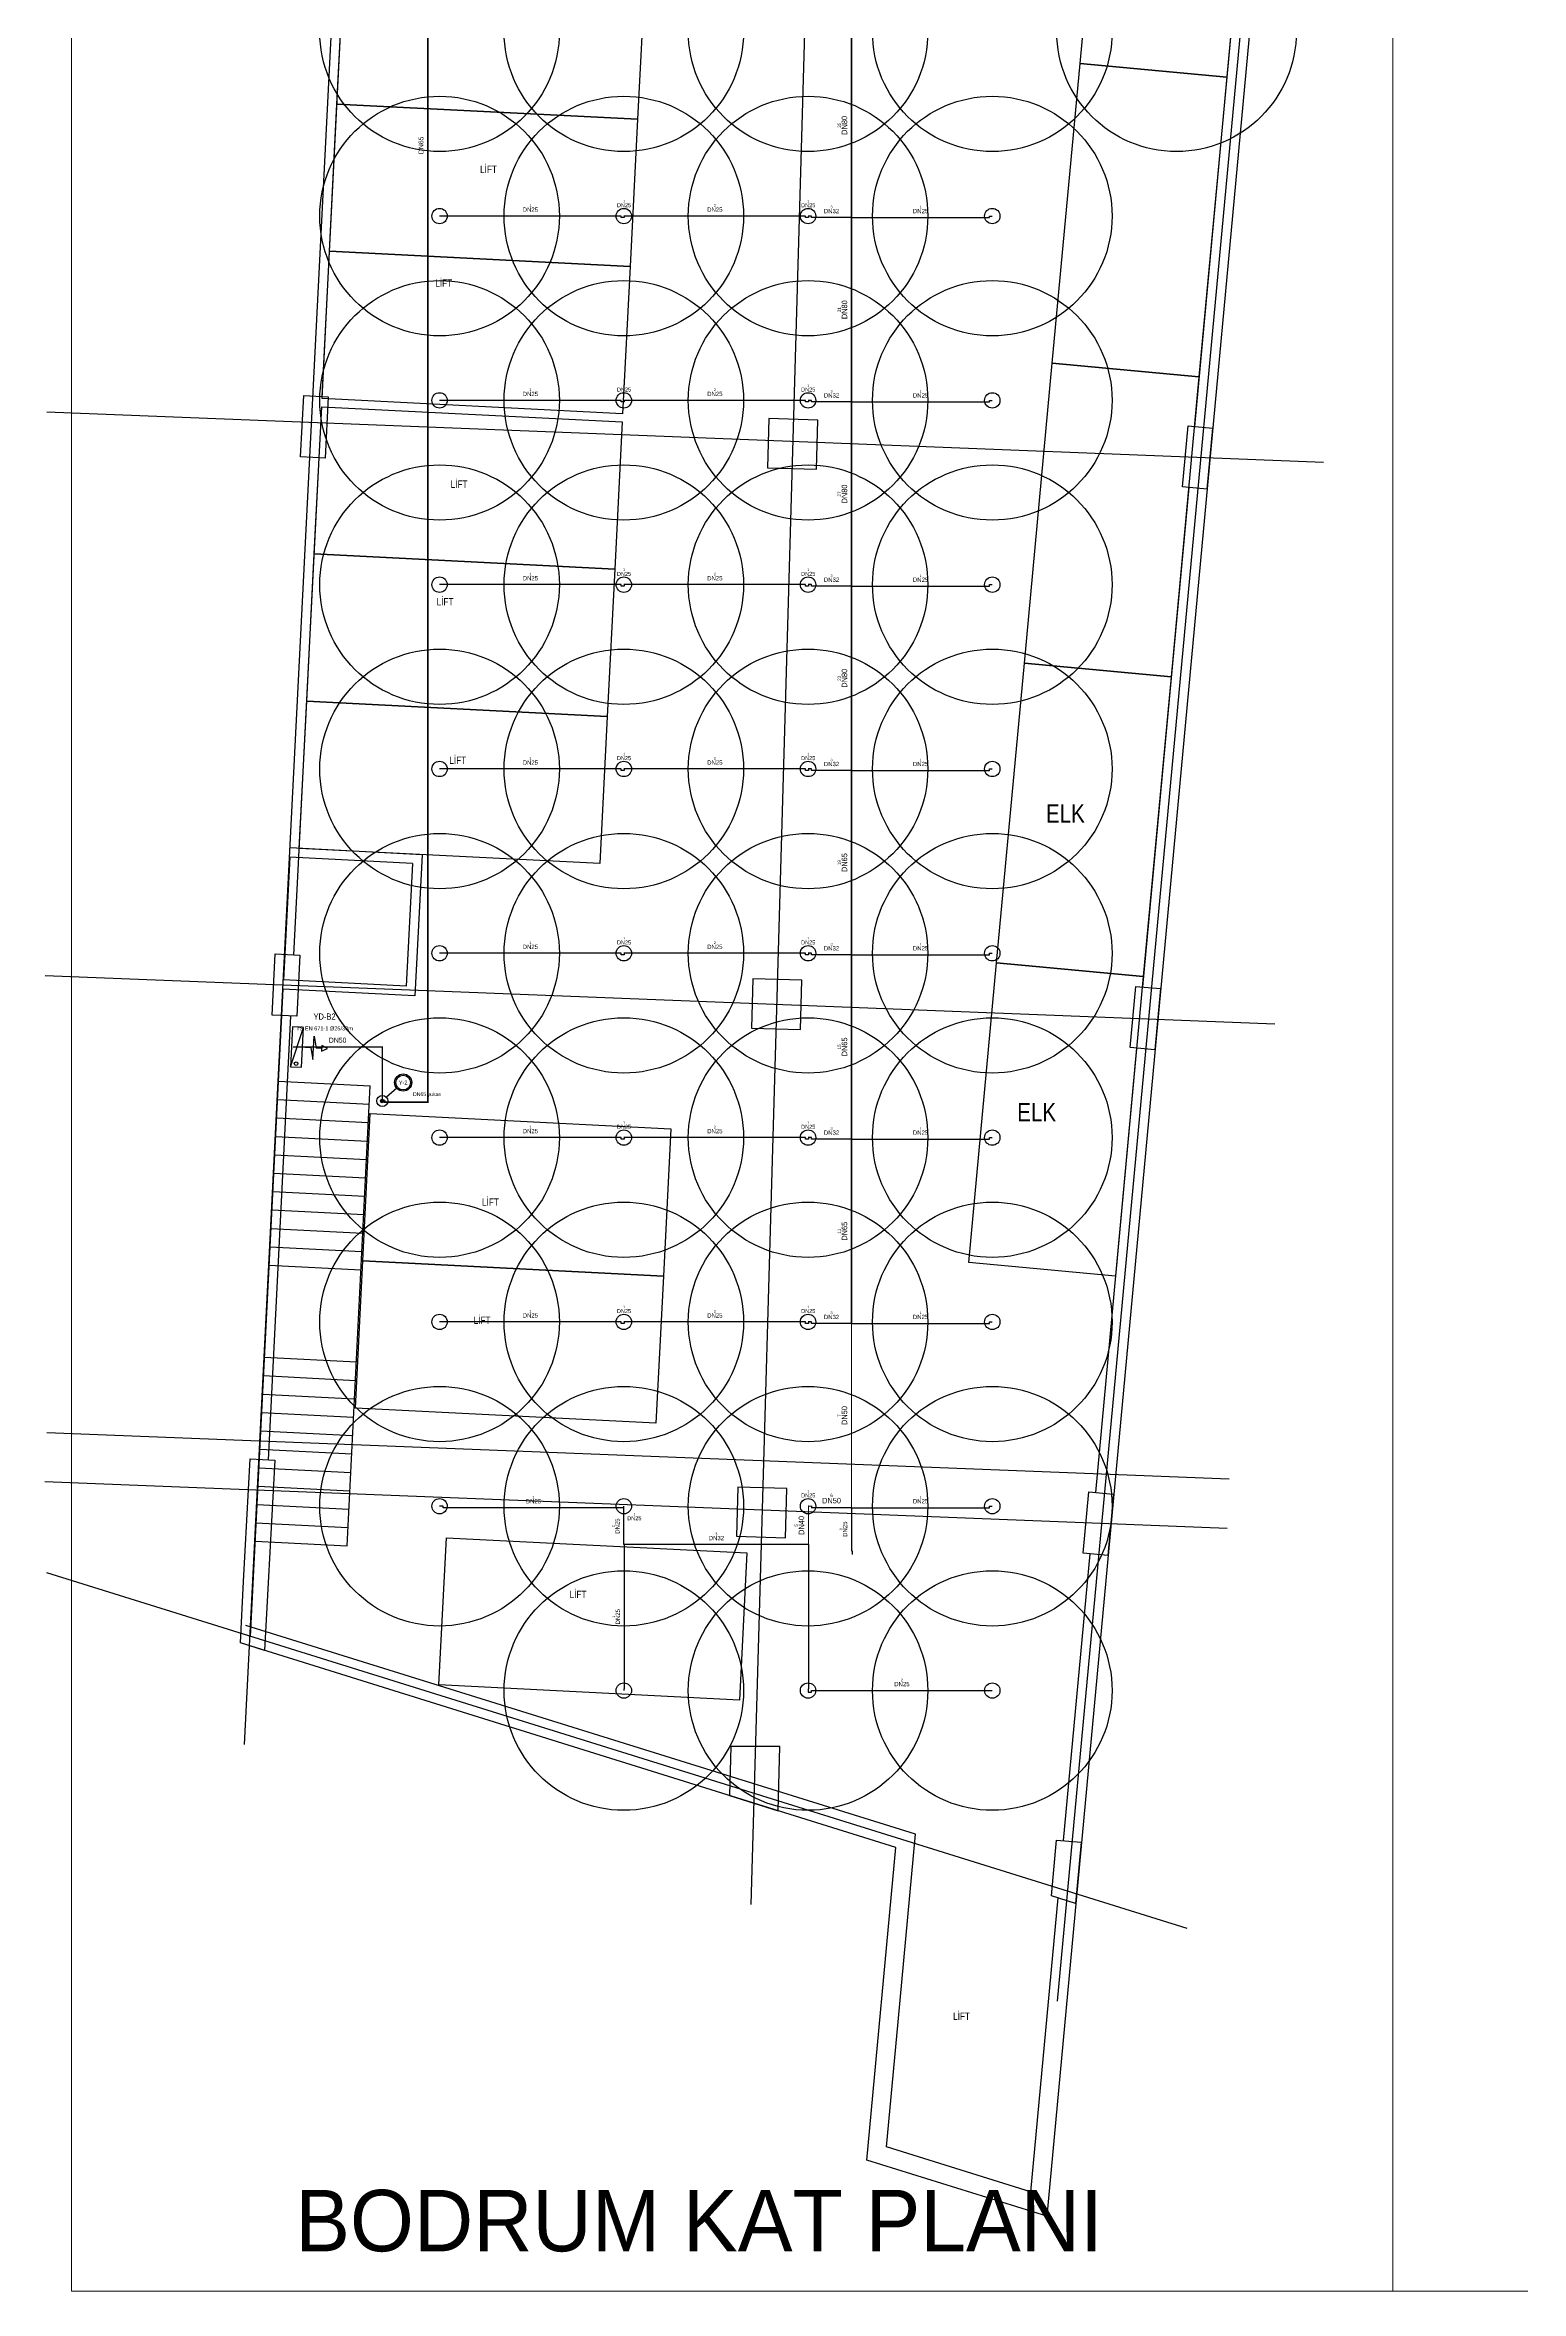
# Model space of a CAD drawing. Header units: centimetres. Extents: x 247996 to 315152, y -468471 to -440326.
# Drawn here: x 247996 to 250399, y -458149 to -454493 of the extents above; entities that cross this region are included whole.
import ezdxf
from ezdxf.enums import TextEntityAlignment as Align

# ---------------------------------------------------------------- set-up
doc = ezdxf.new("R2010")
doc.units = ezdxf.units.CM
doc.layers.add('SCOTT-ANTED', color=144, linetype='CONTINUOUS', lineweight=0)
for name, color, linetype in [('SCOTT-MIM-BODRUM-GUNCEL', 8, 'Continuous'), ('SCOTT-MKDU0', 50, 'CONTINUOUS'), ('SCOTT-MTY-SPRINKLER', 15, 'Continuous'), ('SCOTT-MTY-SPRINKLER-BORU', 140, 'Continuous'), ('SCOTT-MTY-SPRINKLER-CAP', 141, 'Continuous'), ('SCOTT-MTY-SPRINKLER-KORUMA', 8, 'Continuous'), ('SCOTT-MTY-YANGIN-DOLAP', 1, 'Continuous'), ('SCOTT-MTY-YANGIN-DOLAP-BORU', 1, 'Continuous'), ('SCOTT-MTY-YANGIN-KOLON', 6, 'Continuous')]:
    doc.layers.add(name, color=color, linetype=linetype)
doc.styles.add('ROTAS', font='arial.ttf')

# ---------------------------------------------------------------- blocks, each defined once
blk = doc.blocks.new('ASL-SPR-UP')
blk.add_circle((0, 0), 12.5)
blk = doc.blocks.new('Y-KOLON')
blk.add_hatch(color=7).paths.add_polyline_path([(3, 0), (2.8, 1.1), (2.1, 2.1), (1.1, 2.8), (0, 3), (-1.1, 2.8), (-2.1, 2.1), (-2.8, 1.1), (-3, 0), (-2.8, -1.1), (-2.1, -2.1), (-1.1, -2.8), (0, -3), (1.1, -2.8), (2.1, -2.1), (2.8, -1.1)])
for radius in [9, 3]:
    blk.add_circle((0, 0), radius)
blk = doc.blocks.new('ASL-YD-PLAN')
for p, q in [((-21.2, 7.3), (0, 12.3)), ((21.2, 7.3), (-21.2, 7.3)), ((0, 32.8), (-5, 22)), ((-5, 22), (5, 22)), ((5, 22), (0, 32.8)), ((0, 22), (0, 12.3)), ((0, 2.3), (21.2, 7.3)), ((0, 2.3), (0, -7.8)), ((36, -32.8), (-36, -12.8)), ((30, -22.8), (30, -22.8))]:
    blk.add_line(p, q)
for points in [[(-36, -12.8), (-36, -32.8), (36, -32.8), (36, -12.8), (-36, -12.8)], [(36, -32.8), (-36, -12.8), (-36, -32.8), (36, -32.8)]]:
    blk.add_lwpolyline(points)
blk.add_circle((30, -22.8), 3.25)

msp = doc.modelspace()

# ---------------------------------------------------------------- linework, layer by layer
at = {"layer": 'SCOTT-ANTED'}
for p, q in [((248038.8, -450649.1), (248038.8, -458149.1)), ((250190.3, -450649.1), (250190.3, -458149.1)), ((276712.4, -458149.1), (248038.8, -458149.1))]:
    msp.add_line(p, q, dxfattribs=at)
at = {"layer": 'SCOTT-MIM-BODRUM-GUNCEL'}
for p, q in [((248320.5, -457259.7), (248531.2, -453106.9)), ((249271.6, -453106.9), (249145.2, -457519.8)), ((250068.7, -453106.9), (249644, -457677.1)), ((247998.8, -455090.2), (250077.6, -455172)), ((248618.1, -455646.3), (248618.1, -455646.3)), ((248394.2, -455815.2), (248384.1, -456014.9)), ((248594, -455825.3), (248394.2, -455815.2)), ((248609.7, -455811.1), (248395, -455800.2)), ((248594, -455825.3), (248583.8, -456025)), ((248609.7, -455811.1), (248598.1, -456040.8)), ((247996.3, -456007.6), (249998.2, -456086.3)), ((248583.8, -456025), (248384.1, -456014.9)), ((248383.3, -456029.9), (248329.9, -457083.4)), ((248598.1, -456040.8), (248383.3, -456029.9)), ((248375.7, -456179.7), (248525.5, -456187.3)), ((248487.6, -456936.3), (248525.5, -456187.3)), ((248374.2, -456209.7), (248524, -456217.3)), ((248371.2, -456269.6), (248521, -456277.2)), ((248372.7, -456239.6), (248522.5, -456247.2)), ((248369.7, -456299.5), (248519.5, -456307.1)), ((248368.1, -456329.5), (248517.9, -456337.1)), ((248368.1, -456329.5), (248517.9, -456337.1)), ((248366.6, -456359.5), (248516.4, -456367.1)), ((248365.1, -456389.4), (248514.9, -456397)), ((248362.1, -456449.4), (248511.9, -456456.9)), ((248363.6, -456419.4), (248513.4, -456427)), ((248360.5, -456479.3), (248510.4, -456486.9)), ((248352.9, -456629.1), (248502.8, -456636.7)), ((248351.4, -456659.1), (248501.2, -456666.7)), ((248349.9, -456689), (248499.7, -456696.6)), ((248348.4, -456719), (248498.2, -456726.6)), ((247998.8, -456751.5), (249923.8, -456827.2)), ((248345.4, -456778.9), (248495.2, -456786.5)), ((248345.4, -456778.9), (248495.2, -456786.5)), ((248346.9, -456749), (248496.7, -456756.6)), ((248343.8, -456808.9), (248493.6, -456816.5)), ((247995.6, -456831.5), (249920.7, -456907.1)), ((248342.3, -456838.9), (248492.1, -456846.4)), ((248340.8, -456868.8), (248490.6, -456876.4)), ((248337.8, -456928.7), (248487.6, -456936.3)), ((248339.3, -456898.8), (248489.1, -456906.4)), ((249855.8, -457559.2), (247998.8, -456980.2))]:
    msp.add_line(p, q, dxfattribs=at)
for points in [[(248202.6, -450821), (250019.4, -450827.1), (250049.9, -453472.8), (249626.9, -458027.1), (249334.1, -457935.8), (249381.3, -457427), (248314, -457094.2)], [(249726.4, -454035.5), (249965.4, -454057.7), (249920.1, -454545.6), (249681.1, -454523.4), (249726.4, -454035.5)], [(248447.1, -455065.2), (248484.1, -454336)], [(248972.8, -454374.4), (248960.6, -454614.1), (248471.2, -454589.3), (248483.4, -454349.6), (248972.8, -454374.4)], [(249934.9, -454385.7), (249867.3, -455113.9)], [(249681.1, -454523.4), (249920.1, -454545.6), (249874.8, -455033.5), (249635.8, -455011.3), (249681.1, -454523.4)], [(248960.6, -454614.1), (248948.5, -454853.8), (248459.1, -454829), (248471.2, -454589.3), (248960.6, -454614.1)], [(248948.5, -454853.8), (248936.3, -455093.4), (248447, -455068.7), (248459.1, -454829), (248948.5, -454853.8)], [(249635.8, -455011.3), (249874.8, -455033.5), (249829.5, -455521.4), (249590.5, -455499.2), (249635.8, -455011.3)], [(248417, -455063.7), (248456.9, -455065.7), (248451.8, -455165.6), (248411.9, -455163.5), (248417, -455063.7)], [(248935.7, -455106.6), (248923.5, -455346.3), (248434.2, -455321.6), (248446.3, -455081.9), (248935.7, -455106.6)], [(249174.4, -455101.3), (249172.1, -455181.3), (249252.1, -455183.6), (249254.4, -455103.6), (249174.4, -455101.3)], [(249857.1, -455113), (249897, -455116.7), (249887.7, -455216.3), (249847.9, -455212.6), (249857.1, -455113)], [(248401.1, -455973.9), (248442.1, -455165.1)], [(249858.1, -455213.5), (249782.6, -456026.3)], [(248923.5, -455346.3), (248911.4, -455586), (248422, -455561.2), (248434.2, -455321.6), (248923.5, -455346.3)], [(249590.5, -455499.2), (249829.5, -455521.4), (249784.2, -456009.3), (249545.2, -455987.1), (249590.5, -455499.2)], [(248911.4, -455586), (248899.3, -455825.7), (248409.9, -455800.9), (248422, -455561.2), (248911.4, -455586)], [(248370.8, -455972.3), (248410.7, -455974.4), (248405.6, -456074.2), (248365.7, -456072.2), (248370.8, -455972.3)], [(249148.3, -456013.3), (249146, -456093.3), (249226, -456095.6), (249228.3, -456015.6), (249148.3, -456013.3)], [(249545.2, -455987.1), (249784.2, -456009.3), (249738.9, -456497.2), (249499.9, -456475), (249545.2, -455987.1)], [(249772.2, -456025.4), (249812, -456029.1), (249802.8, -456128.6), (249763, -456124.9), (249772.2, -456025.4)], [(248359.5, -456796.1), (248396.1, -456073.7)], [(249773.3, -456125.9), (249706.2, -456849.3)], [(249014.9, -456257.2), (249002.8, -456496.9), (248513.4, -456472.1), (248525.5, -456232.4), (249014.9, -456257.2)], [(249002.8, -456496.9), (248990.6, -456736.6), (248501.3, -456711.8), (248513.4, -456472.1), (249002.8, -456496.9)], [(248319.1, -456994.3), (248330, -456794.6)], [(248330, -456794.6), (248370, -456796.6), (248359, -456996.4)], [(249123.8, -456840.6), (249121.5, -456920.6), (249201.4, -456922.9), (249203.7, -456842.9), (249123.8, -456840.6)], [(249695.7, -456848.3), (249735.6, -456852), (249726.3, -456951.6), (249686.5, -456947.9), (249695.7, -456848.3)], [(249138.8, -456947.6), (249126.7, -457187.3), (248637.3, -457162.5), (248649.5, -456922.9), (249138.8, -456947.6)], [(248652.4, -456944.3), (248652.4, -456944.3)], [(249696.9, -456948.9), (249653.5, -457415.8)], [(248359, -456996.3), (248353.4, -457106.5), (248314, -457094.2), (248319.1, -456994.3)], [(248333.9, -456995), (248333.9, -456995)], [(248333.9, -456995.1), (248333.9, -456995.1)], [(249644.9, -457509.2), (249600.5, -457987.4), (249366.2, -457914.4), (249385.1, -457710.8), (249413.5, -457405.6), (248323, -457065.5)], [(249112.5, -457262.5), (249110.2, -457342.4), (249189.6, -457367.2), (249192.6, -457262.5), (249112.5, -457262.5)], [(249643.1, -457414.9), (249682.9, -457418.6), (249673.7, -457518.1), (249634.6, -457506), (249643.1, -457414.9)]]:
    msp.add_lwpolyline(points, dxfattribs=at)
at = {"layer": 'SCOTT-MTY-SPRINKLER-BORU'}
for points, const_width in [([(249309, -454474), (249309, -454774)], 3), ([(249309, -454774), (249309, -455074)], 3), ([(249309, -455074), (249309, -455374)], 3), ([(249309, -455374), (249309, -455674)], 3), ([(249309, -455674), (249309, -455974)], 2.5), ([(249309, -455974), (249309, -456274)], 2.5), ([(249309, -456274), (249309, -456574)], 2.5), ([(249309, -456574), (249309, -456874)], 2), ([(249309, -456874), (249244, -456874), (249244, -456871.6), (249239, -456871.6)], 2), ([(249239, -456871.6), (249239, -456934)], 1.5)]:
    msp.add_lwpolyline(points, dxfattribs=dict(at, const_width=const_width))
for points in [[(248939, -454771.6), (248939, -454774), (248934, -454774), (248934, -454771.6), (248638.3, -454771.6)], [(248939, -454771.6), (248938.3, -454771.6)], [(249239, -454771.6), (249239, -454774), (249234, -454774), (249234, -454771.6), (248939, -454771.6)], [(249239, -454771.6), (249238.3, -454771.6)], [(249309, -454774), (249244, -454774), (249244, -454771.6), (249239, -454771.6)], [(249309, -454774), (249534, -454774), (249534, -454771.6), (249538.3, -454771.6)], [(248939, -455071.6), (248939, -455074), (248934, -455074), (248934, -455071.6), (248638.3, -455071.6)], [(248939, -455071.6), (248938.3, -455071.6)], [(249239, -455071.6), (249239, -455074), (249234, -455074), (249234, -455071.6), (248939, -455071.6)], [(249239, -455071.6), (249238.3, -455071.6)], [(249309, -455074), (249244, -455074), (249244, -455071.6), (249239, -455071.6)], [(249309, -455074), (249534, -455074), (249534, -455071.6), (249538.3, -455071.6)], [(248939, -455371.6), (248939, -455374), (248934, -455374), (248934, -455371.6), (248638.3, -455371.6)], [(248939, -455371.6), (248938.3, -455371.6)], [(249239, -455371.6), (249239, -455374), (249234, -455374), (249234, -455371.6), (248939, -455371.6)], [(249239, -455371.6), (249238.3, -455371.6)], [(249309, -455374), (249244, -455374), (249244, -455371.6), (249239, -455371.6)], [(249309, -455374), (249534, -455374), (249534, -455371.6), (249538.3, -455371.6)], [(248939, -455671.6), (248939, -455674), (248934, -455674), (248934, -455671.6), (248638.3, -455671.6)], [(248939, -455671.6), (248938.3, -455671.6)], [(249239, -455671.6), (249239, -455674), (249234, -455674), (249234, -455671.6), (248939, -455671.6)], [(249239, -455671.6), (249238.3, -455671.6)], [(249309, -455674), (249244, -455674), (249244, -455671.6), (249239, -455671.6)], [(249309, -455674), (249534, -455674), (249534, -455671.6), (249538.3, -455671.6)], [(248939, -455971.6), (248939, -455974), (248934, -455974), (248934, -455971.6), (248638.3, -455971.6)], [(248939, -455971.6), (248938.3, -455971.6)], [(249239, -455971.6), (249239, -455974), (249234, -455974), (249234, -455971.6), (248939, -455971.6)], [(249239, -455971.6), (249238.3, -455971.6)], [(249309, -455974), (249244, -455974), (249244, -455971.6), (249239, -455971.6)], [(249309, -455974), (249534, -455974), (249534, -455971.6), (249538.3, -455971.6)], [(248939, -456271.6), (248939, -456274), (248934, -456274), (248934, -456271.6), (248638.3, -456271.6)], [(248939, -456271.6), (248938.3, -456271.6)], [(249239, -456271.6), (249239, -456274), (249234, -456274), (249234, -456271.6), (248939, -456271.6)], [(249239, -456271.6), (249238.3, -456271.6)], [(249309, -456274), (249244, -456274), (249244, -456271.6), (249239, -456271.6)], [(249309, -456274), (249534, -456274), (249534, -456271.6), (249538.3, -456271.6)], [(248939, -456571.6), (248939, -456574), (248934, -456574), (248934, -456571.6), (248638.3, -456571.6)], [(248939, -456571.6), (248938.3, -456571.6)], [(249239, -456571.6), (249239, -456574), (249234, -456574), (249234, -456571.6), (248939, -456571.6)], [(249239, -456571.6), (249238.3, -456571.6)], [(249309, -456574), (249244, -456574), (249244, -456571.6), (249239, -456571.6)], [(249309, -456574), (249534, -456574), (249534, -456571.6), (249538.3, -456571.6)], [(248938.3, -456874), (248644, -456874), (248644, -456871.6), (248638.3, -456871.6)], [(248938.3, -456874), (248938.3, -456871.6)], [(248939, -456934), (248938.3, -456934), (248938.3, -456874)], [(249239, -456871.6), (249238.3, -456871.6)], [(249309, -456874), (249534, -456874), (249534, -456871.6), (249538.3, -456871.6)], [(249309, -456874), (249309, -456944), (249310, -456944), (249310, -456950)], [(248939, -456934), (248939, -457169), (248938.3, -457169), (248938.3, -457171.6)], [(249239, -456934), (248939, -456934)], [(249239, -456934), (249239, -457169), (249238.3, -457169), (249238.3, -457171.6), (249238.3, -457174), (249244, -457174), (249244, -457171.6), (249538.3, -457171.6)]]:
    msp.add_lwpolyline(points, dxfattribs=at)
at = {"layer": 'SCOTT-MTY-SPRINKLER-KORUMA'}
for centre in [(248638.3, -454471.6), (248938.3, -454471.6), (249238.3, -454471.6), (249538.3, -454471.6), (249838.3, -454471.6), (248638.3, -454771.6), (248938.3, -454771.6), (249238.3, -454771.6), (249538.3, -454771.6), (248638.3, -455071.6), (248938.3, -455071.6), (249238.3, -455071.6), (249538.3, -455071.6), (248638.3, -455371.6), (248938.3, -455371.6), (249238.3, -455371.6), (249538.3, -455371.6), (248638.3, -455671.6), (248938.3, -455671.6), (249238.3, -455671.6), (249538.3, -455671.6), (248638.3, -455971.6), (248938.3, -455971.6), (249238.3, -455971.6), (249538.3, -455971.6), (248638.3, -456271.6), (248938.3, -456271.6), (249238.3, -456271.6), (249538.3, -456271.6), (248638.3, -456571.6), (248938.3, -456571.6), (249238.3, -456571.6), (249538.3, -456571.6), (248638.3, -456871.6), (248938.3, -456871.6), (249238.3, -456871.6), (249538.3, -456871.6), (248938.3, -457171.6), (249238.3, -457171.6), (249538.3, -457171.6)]:
    msp.add_circle(centre, 195, dxfattribs=at)
at = {"layer": 'SCOTT-MTY-YANGIN-DOLAP-BORU'}
for points, const_width in [([(248520, -452097), (248520, -453099), (248519, -453099), (248619, -453099), (248619, -456214), (248549, -456214), (248549, -456212), (248545, -456212)], 2.5), ([(248545, -456212), (248545, -456124), (248399.5, -456124)], 2)]:
    msp.add_lwpolyline(points, dxfattribs=dict(at, const_width=const_width))
at = {"layer": 'SCOTT-MTY-YANGIN-KOLON'}
msp.add_line((248568.5, -456191.3), (248551.7, -456206), dxfattribs=at)
for radius in [14, 12]:
    msp.add_circle((248579, -456182), radius, dxfattribs=at)

# ---------------------------------------------------------------- block references
at = {"layer": 'SCOTT-MTY-SPRINKLER'}
for p in [(248638.3, -454771.6), (248938.3, -454771.6), (249238.3, -454771.6), (249538.3, -454771.6), (248638.3, -455071.6), (248938.3, -455071.6), (249238.3, -455071.6), (249538.3, -455071.6), (248638.3, -455371.6), (248938.3, -455371.6), (249238.3, -455371.6), (249538.3, -455371.6), (248638.3, -455671.6), (248938.3, -455671.6), (249238.3, -455671.6), (249538.3, -455671.6), (248638.3, -455971.6), (248938.3, -455971.6), (249238.3, -455971.6), (249538.3, -455971.6), (248638.3, -456271.6), (248938.3, -456271.6), (249238.3, -456271.6), (249538.3, -456271.6), (248638.3, -456571.6), (248938.3, -456571.6), (249238.3, -456571.6), (249538.3, -456571.6), (248638.3, -456871.6), (248938.3, -456871.6), (249238.3, -456871.6), (249538.3, -456871.6), (248938.3, -457171.6), (249238.3, -457171.6), (249538.3, -457171.6)]:
    msp.add_blockref('ASL-SPR-UP', p, dxfattribs=at)
at = {"layer": 'SCOTT-MTY-YANGIN-DOLAP', "xscale": 0.9, "yscale": 0.9, "rotation": 267.10087447882233}
msp.add_blockref('ASL-YD-PLAN', (248426.5, -456125.3), dxfattribs=at)
at = {"layer": 'SCOTT-MTY-YANGIN-KOLON'}
msp.add_blockref('Y-KOLON', (248545, -456212), dxfattribs=at)

# ---------------------------------------------------------------- texts
at = {"layer": 'SCOTT-MIM-BODRUM-GUNCEL', "style": 'ROTAS', "width": 0.8}
for s, height, p in [('LİFT', 12, (248704.2, -454705.2)), ('LİFT', 12, (248631.3, -454890.4)), ('LİFT', 12, (248656.3, -455217.6)), ('LİFT', 12, (248633.4, -455409)), ('LİFT', 12, (248654.2, -455667)), ('ELK', 30, (249625.6, -455768)), ('ELK', 30, (249578.8, -456254.1)), ('LİFT', 12, (248707.4, -456386.1)), ('LİFT', 12, (248693.8, -456578.4)), ('LİFT', 12, (248850, -457024.7)), ('LİFT', 12, (249474.4, -457711.4))]:
    msp.add_text(s, height=height, dxfattribs=at).set_placement(p, align=Align.BOTTOM_LEFT)
at = {"layer": 'SCOTT-MKDU0', "color": 8, "ltscale": 0.03, "insert": (248403.2, -457984.4), "char_height": 100, "attachment_point": 1}
msp.add_mtext_dynamic_manual_height_columns('BODRUM KAT PLANI', width=6918.504, gutter_width=6, heights=[0], dxfattribs=at)
at = {"layer": 'SCOTT-MTY-SPRINKLER-CAP', "style": 'ROTAS', "width": 0.8}
for s, height, p in [('35', 5.4, (249289, -454624)), ('DN80', 9, (249297.5, -454624)), ('DN80', 9, (249297.5, -454924)), ('31', 5.4, (249289, -454924)), ('DN80', 9, (249297.5, -455224)), ('27', 5.4, (249289, -455224)), ('23', 5.4, (249289, -455524)), ('DN80', 9, (249297.5, -455524)), ('19', 5.4, (249289, -455824)), ('DN65', 9, (249297.5, -455824)), ('15', 5.4, (249289, -456124)), ('DN65', 9, (249297.5, -456124)), ('DN65', 9, (249297.5, -456424)), ('11', 5.4, (249289, -456424)), ('DN50', 9, (249297.5, -456724)), ('7', 5.4, (249289, -456724)), ('DN25', 7, (248927.8, -456904)), ('DN40', 9, (249227.5, -456902.8)), ('2', 4.2, (248921.1, -456904)), ('5', 5.4, (249219, -456902.8)), ('0', 4.2, (249291.9, -456909)), ('DN25', 7, (249298.5, -456909)), ('1', 4.2, (248921.9, -457051.5)), ('DN25', 7, (248928.5, -457051.5))]:
    msp.add_text(s, height=height, rotation=90, dxfattribs=at).set_placement(p, align=Align.MIDDLE_CENTER)
for s, height, p in [('DN25', 7, (248786.1, -454761.1)), ('1', 4.2, (248786.1, -454754.4)), ('DN25', 6.5, (248938.6, -454754)), ('1', 3.9, (248938.6, -454747.2)), ('DN25', 7, (249086.5, -454761.1)), ('2', 4.2, (249086.5, -454754.4)), ('DN25', 6.5, (249238.6, -454754)), ('1', 3.9, (249238.6, -454747.2)), ('DN32', 7, (249276.5, -454763.5)), ('3', 4.2, (249276.5, -454756.8)), ('DN25', 7, (249421.5, -454763.5)), ('1', 4.2, (249421.5, -454756.8)), ('DN25', 7, (248786.1, -455061.1)), ('1', 4.2, (248786.1, -455054.4)), ('DN25', 6.5, (248938.6, -455054)), ('1', 3.9, (248938.6, -455047.2)), ('DN25', 7, (249086.5, -455061.1)), ('2', 4.2, (249086.5, -455054.4)), ('DN25', 6.5, (249238.6, -455054)), ('1', 3.9, (249238.6, -455047.2)), ('DN32', 7, (249276.5, -455063.5)), ('3', 4.2, (249276.5, -455056.8)), ('DN25', 7, (249421.5, -455063.5)), ('1', 4.2, (249421.5, -455056.8)), ('DN25', 7, (248786.1, -455361.1)), ('1', 4.2, (248786.1, -455354.4)), ('DN25', 6.5, (248938.6, -455354)), ('1', 3.9, (248938.6, -455347.2)), ('DN25', 7, (249086.5, -455361.1)), ('2', 4.2, (249086.5, -455354.4)), ('DN25', 6.5, (249238.6, -455354)), ('1', 3.9, (249238.6, -455347.2)), ('3', 4.2, (249276.5, -455356.8)), ('1', 4.2, (249421.5, -455356.8)), ('DN32', 7, (249276.5, -455363.5)), ('DN25', 7, (249421.5, -455363.5)), ('DN25', 6.5, (248938.6, -455654)), ('1', 3.9, (248938.6, -455647.2)), ('DN25', 6.5, (249238.6, -455654)), ('1', 3.9, (249238.6, -455647.2)), ('DN25', 7, (248786.1, -455661.1)), ('1', 4.2, (248786.1, -455654.4)), ('DN25', 7, (249086.5, -455661.1)), ('2', 4.2, (249086.5, -455654.4)), ('DN32', 7, (249276.5, -455663.5)), ('3', 4.2, (249276.5, -455656.8)), ('DN25', 7, (249421.5, -455663.5)), ('1', 4.2, (249421.5, -455656.8)), ('DN25', 7, (248786.1, -455961.1)), ('1', 4.2, (248786.1, -455954.4)), ('DN25', 6.5, (248938.6, -455954)), ('1', 3.9, (248938.6, -455947.2)), ('DN25', 7, (249086.5, -455961.1)), ('2', 4.2, (249086.5, -455954.4)), ('DN25', 6.5, (249238.6, -455954)), ('1', 3.9, (249238.6, -455947.2)), ('DN32', 7, (249276.5, -455963.5)), ('3', 4.2, (249276.5, -455956.8)), ('DN25', 7, (249421.5, -455963.5)), ('1', 4.2, (249421.5, -455956.8)), ('DN25', 7, (248786.1, -456261.1)), ('1', 4.2, (248786.1, -456254.4)), ('DN25', 6.5, (248938.6, -456254)), ('1', 3.9, (248938.6, -456247.2)), ('DN25', 7, (249086.5, -456261.1)), ('2', 4.2, (249086.5, -456254.4)), ('DN25', 6.5, (249238.6, -456254)), ('1', 3.9, (249238.6, -456247.2)), ('DN32', 7, (249276.5, -456263.5)), ('3', 4.2, (249276.5, -456256.8)), ('DN25', 7, (249421.5, -456263.5)), ('1', 4.2, (249421.5, -456256.8)), ('DN25', 7, (248786.1, -456561.1)), ('1', 4.2, (248786.1, -456554.4)), ('DN25', 6.5, (248938.6, -456554)), ('1', 3.9, (248938.6, -456547.2)), ('DN25', 7, (249086.5, -456561.1)), ('2', 4.2, (249086.5, -456554.4)), ('DN25', 6.5, (249238.6, -456554)), ('1', 3.9, (249238.6, -456547.2)), ('DN32', 7, (249276.5, -456563.5)), ('3', 4.2, (249276.5, -456556.8)), ('DN25', 7, (249421.5, -456563.5)), ('1', 4.2, (249421.5, -456556.8)), ('1', 4.2, (248791.1, -456856.8)), ('DN25', 6.5, (249238.6, -456854)), ('1', 3.9, (249238.6, -456847.2)), ('DN50', 9, (249276.5, -456862.5)), ('6', 5.4, (249276.5, -456854)), ('1', 4.2, (249421.5, -456856.8)), ('DN25', 7, (248791.1, -456863.5)), ('DN25', 6.5, (248955.4, -456891.2)), ('1', 3.9, (248955.4, -456884.4)), ('DN25', 7, (249421.5, -456863.5)), ('DN32', 7, (249089, -456923.5)), ('3', 4.2, (249089, -456916.8)), ('DN25', 7, (249391.1, -457161.1)), ('2', 4.2, (249391.1, -457154.4))]:
    msp.add_text(s, height=height, dxfattribs=at).set_placement(p, align=Align.MIDDLE_CENTER)
at = {"layer": 'SCOTT-MTY-YANGIN-DOLAP', "style": 'ROTAS', "width": 0.8}
msp.add_text('DN65', height=8, rotation=90, dxfattribs=at).set_placement((248608, -454656.5), align=Align.MIDDLE_CENTER)
msp.add_text('YD-B2', height=10, dxfattribs=at).set_placement((248451, -456082.6), align=Align.BOTTOM_CENTER)
msp.add_text('TS EN 671-1 Ø25/30m', height=6.5, dxfattribs=at).set_placement((248451, -456090.6), align=Align.TOP_CENTER)
msp.add_text('DN50', height=8, dxfattribs=at).set_placement((248472.3, -456113), align=Align.MIDDLE_CENTER)
at = {"layer": 'SCOTT-MTY-YANGIN-KOLON', "style": 'ROTAS', "width": 0.8}
msp.add_text('Y-2', height=6.5, dxfattribs=at).set_placement((248579, -456182), align=Align.MIDDLE_CENTER)
msp.add_text('DN65 yukarı', height=6, dxfattribs=at).set_placement((248595, -456198), align=Align.TOP_LEFT)

doc.saveas('drawing.dxf')
